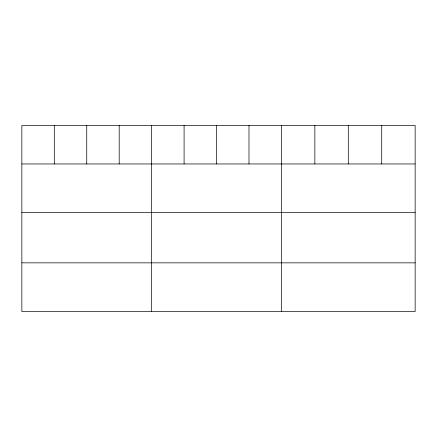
<?xml version="1.0" encoding="UTF-8"?>
<svg xmlns="http://www.w3.org/2000/svg" width="437" height="437" viewBox="0 0 437 437"><rect width="100%" height="100%" fill="white"/><g stroke="black" fill="none" stroke-linecap="round" stroke-linejoin="round"><path stroke-width="0.66" d="M415.15 163.962L415.15 311.554L21.85 311.554L21.85 125.446L415.15 125.446L415.15 163.962L21.85 163.962M21.85 212.666L415.15 212.666M21.85 262.85L415.15 262.85M381.719 125.446L381.719 163.962M348.289 125.446L348.289 163.962M314.858 125.446L314.858 163.962M281.428 125.446L281.428 311.554M248.981 125.446L248.981 163.962M216.534 125.446L216.534 163.962M184.086 125.446L184.086 163.962M151.639 125.446L151.639 311.554M119.192 125.446L119.192 163.962M86.745 125.446L86.745 163.962M54.297 125.446L54.297 163.962"/></g></svg>
